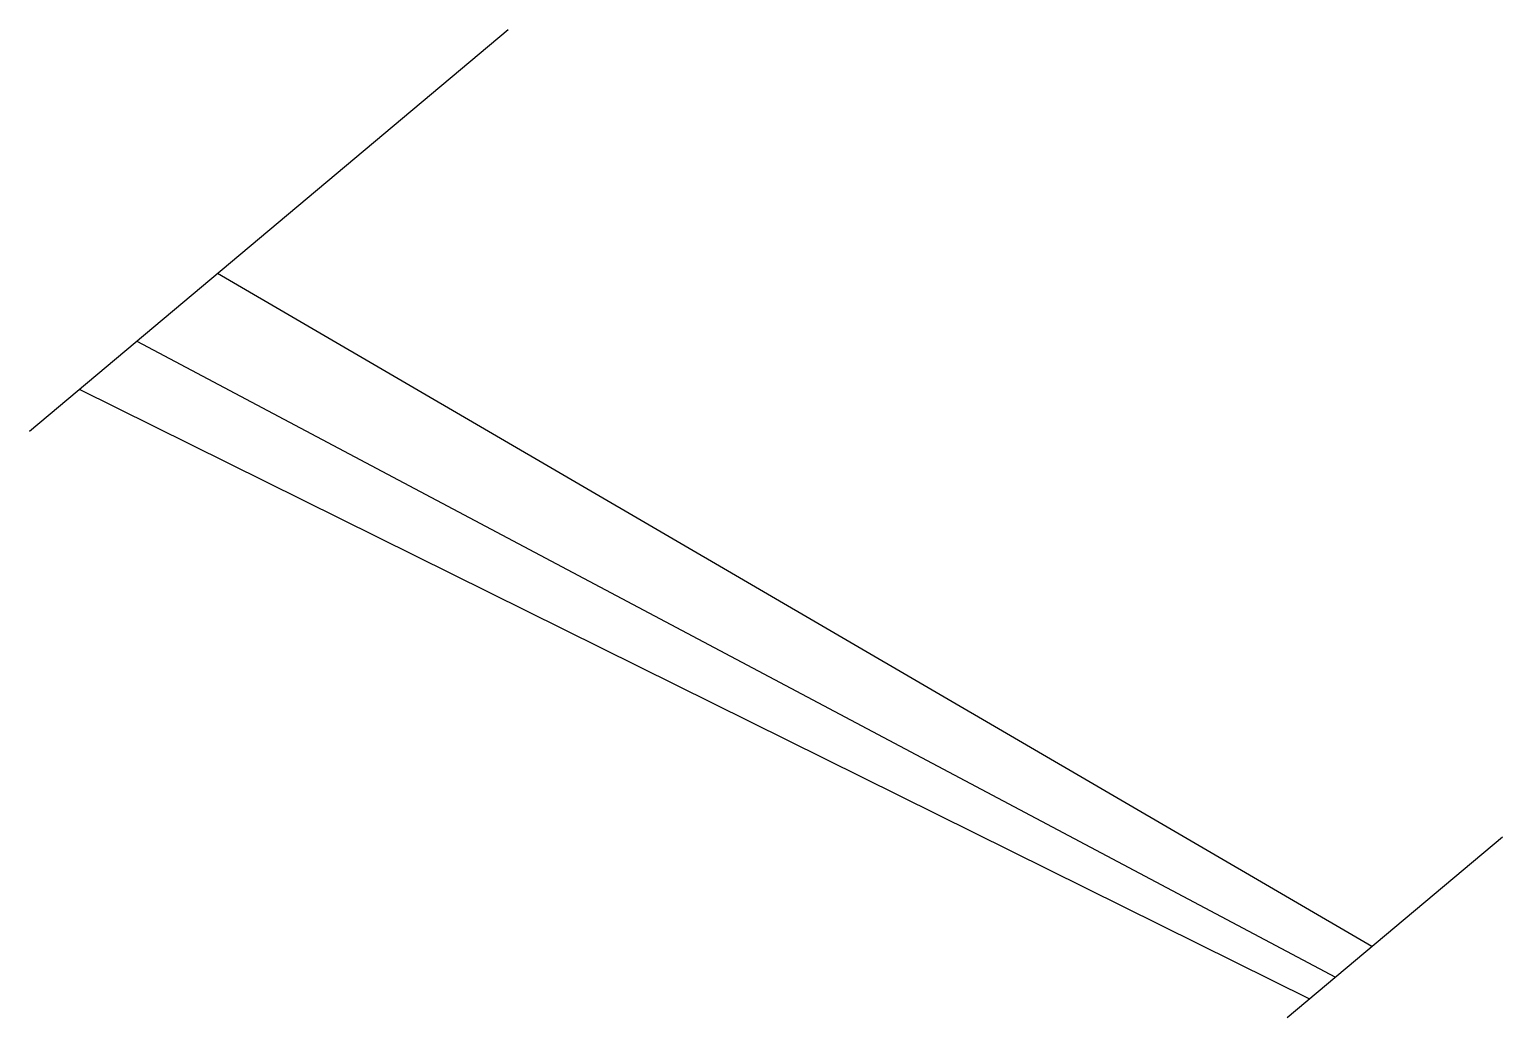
# Model space of a CAD drawing. Header units: millimetres. Extents: x 0 to 254, y -1 to 169.
import ezdxf

# ---------------------------------------------------------------- set-up
doc = ezdxf.new("R2010")
doc.units = ezdxf.units.MM
doc.layers.get('0').update_dxf_attribs({"linetype": 'CONTINUOUS'})

msp = doc.modelspace()

# ---------------------------------------------------------------- linework, layer by layer
for p, q in [((0, 99.56), (82.41, 168.71)), ((231.12, 10.8), (32.36, 126.71)), ((18.47, 115.06), (224.87, 5.55)), ((8.56, 106.75), (220.41, 1.81)), ((216.56, -1.42), (253.64, 29.69))]:
    msp.add_line(p, q)

doc.saveas('drawing.dxf')
